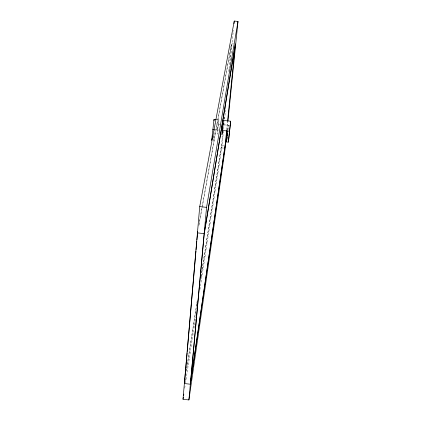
<?xml version="1.0" encoding="UTF-8"?>
<svg xmlns="http://www.w3.org/2000/svg" width="421" height="421" viewBox="0 0 421 421"><rect width="100%" height="100%" fill="white"/><g stroke="black" fill="none" stroke-linecap="round" stroke-linejoin="round"><path stroke-width="0.32" stroke-dasharray="2.1 1.58" d="M217.483 129.926L217.199 134.152L218.773 119.943L217.483 129.926L218.483 124.216M213.789 135.367L213.315 140.509L214.852 129.584M201.07 276.571L221.609 144.977L222.562 135.215M224.156 118.954L224.477 115.701M228.814 71.459L229.056 68.776M229.129 68.207L231.55 43.489L233.45 43.684M199.938 289.501L221.783 147.918L224.356 121.758M224.614 119.143L225.577 109.334M225.64 108.681L225.898 106.066M230.013 64.213L233.355 30.207M226.698 129.768L227.55 121.269M227.066 129.984L227.919 121.485M227.903 130.352L228.414 125.284L227.587 131.015M184.714 388.22L185.114 385.62M185.514 383.026L195.733 316.781M186.34 370.464L186.545 369.17M186.645 368.517L197.391 299.715M201.043 276.344L221.625 144.577M186.298 371.217L197.023 302.499M197.123 301.852L197.323 300.557M198.87 225.619L202.012 208.163M202.127 207.516L231.424 44.6M198.959 224.472L231.55 43.489M216.989 119.748L220.557 120.132M215.378 123.879L220.251 124.406M224.504 124.863L229.661 125.416M214.326 129.584L218.683 130.052M221.609 144.977L225.156 145.361M221.783 147.918L223.504 148.108"/><path stroke-width="0.63" d="M223.519 120.922L223.53 120.453L230.666 121.222L228.366 142.135L226.482 141.93L227.587 131.015M213.994 120.816L214.021 119.432L216.394 119.685M226.998 130.636L225.224 148.292L188.908 399.95L183.009 399.261L199.722 206.6L234.255 21.05L237.991 21.439L227.987 120.827M187.108 352.787L184.619 381.5L185.024 378.905M187.224 351.482L195.949 250.995M196.06 249.69L196.796 241.207M196.912 239.902L197.712 232.082M214.021 119.432L211.689 140.33L212.016 138.577M188.908 399.95L206.564 207.358L237.991 21.439M223.204 124.721L223.351 123.132M233.997 23.665L234.255 21.05M226.656 130.399L225.156 145.361L190.35 384.226L184.372 383.531L184.577 382.236M227.572 121.29L235.344 43.884L204.153 233.623L197.444 232.876L197.675 231.582M227.324 136.051L227.582 133.52M228.366 142.135L230.666 121.222M222.62 130.147L221.962 134.667L223.53 120.453M226.482 141.93L227.156 137.23M225.188 144.808L190.681 381.415L204.174 234.313L235.165 45.421M183.009 399.261L183.309 397.313M183.609 395.366L183.809 394.067M184.777 380.942L184.982 379.642M222.893 126.626L222.283 130.442L229.487 131.22M212.684 129.405L214.326 129.584M199.722 206.6L206.564 207.358"/></g></svg>
